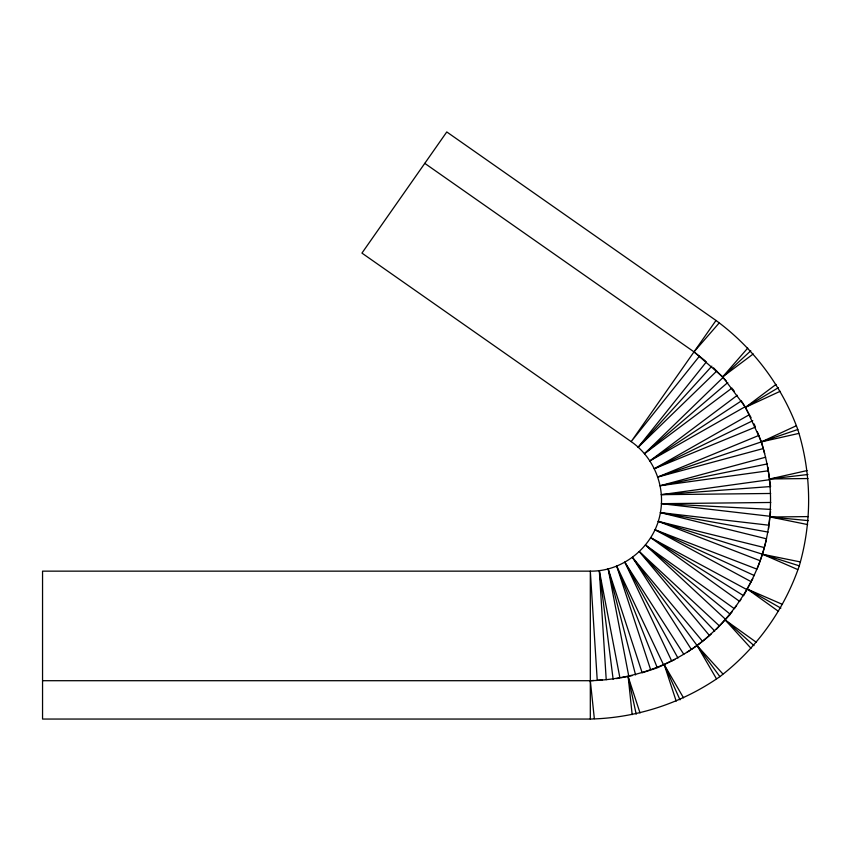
<?xml version="1.0" encoding="UTF-8"?>
<svg xmlns="http://www.w3.org/2000/svg" width="851" height="851" viewBox="0 0 851 851"><rect width="100%" height="100%" fill="white"/><g stroke="black" fill="none" stroke-linecap="round" stroke-linejoin="round"><path stroke-width="1.28" d="M766.538 538.832L660.397 512.61C665.397 485.868 653.547 457.083 631.165 441.616L361.941 253.098L446.775 131.948L715.999 320.465C753.412 347.985 781.846 385.886 797.802 429.51C811.705 473.837 812.226 521.216 799.291 565.83C784.292 609.795 756.688 648.313 719.882 676.641C681.789 703.234 636.761 717.967 590.317 719.052L42.55 719.052L42.55 571.149L590.317 571.149C623.804 571.638 654.908 545.651 660.397 512.61L768.996 525.227L770.57 511.696M768.602 528.673L768.868 526.375M757.39 431.861C774.889 474.943 774.931 524.854 757.443 567.957M766.23 540.087C756.167 584.233 728.669 623.911 691.374 649.451L632.431 557.373L702.522 641.282M752.837 578.669L743.614 595.732L650.707 537.683L739.583 601.37L740.923 599.487M715.999 320.465L631.165 441.616L699.416 356.197M730.977 613.38L732.317 611.497M736.583 605.55L734.339 608.688L645.462 545.002L725.595 619.39M716.68 371.11L638.197 447.232L706.447 361.813M719.042 323.114L694.001 351.867L424.777 163.36M762.996 447.413L761.496 441.839L745.54 407.299L722.701 376.855L747.742 348.091M638.197 447.232L711.861 366.143M716.319 629.378L730.307 614.316L645.462 545.002M731.934 388.088L644.473 453.7L722.956 377.578M705.447 361.015L694.001 351.867L722.701 376.855L750.784 350.75M644.473 453.7L727.775 382.546M711.202 634.027C678.258 663.748 634.474 679.598 590.317 680.704L42.55 680.704M722.701 376.855L753.209 353.973M744.912 406.852L649.877 460.902L737.338 395.29M780.154 391.3L745.54 407.299L776.038 384.418M649.877 460.902L741.487 400.832M687.044 652.228L690.289 650.153M745.54 407.299L778.463 387.641M754.114 423.904L755.422 427.106L654.323 468.731L749.369 414.682M654.323 468.731L752.795 420.702M674.832 659.525L657.302 667.844L616.709 566.085L663.567 664.876M796.111 425.851L761.496 441.839L798.685 433.446M764.645 453.498L763.294 448.53L657.749 477.049L758.858 435.435M657.749 477.049L797.802 429.51M649.494 670.397L642.165 672.801L608.146 568.883L628.783 676.258M656.206 668.195L650.717 669.992L616.709 566.085M768.4 470.763L660.099 485.751L765.645 457.221M807.993 478.539L769.857 478.953L807.056 470.571M660.099 485.751L767.453 463.901M616.539 678.609L618.805 678.173M621.198 677.715L632.176 675.609M770.666 493.474L661.333 494.665L769.634 479.687M769.857 478.953L807.95 474.507M661.333 494.665L770.591 486.549L767.932 467.337M593.775 680.492L590.317 680.704L594.338 718.627M602.37 679.949L597.232 680.268L590.317 571.149L590.317 719.052M770.038 516.28L661.429 503.675L770.761 502.473M807.652 524.578L770.272 517.004L808.407 516.589M661.429 503.675L770.836 509.409M770.272 517.004L808.45 520.631M660.397 512.61L768.198 532.109M800.089 561.873L762.719 554.299L797.674 569.532M760.22 560.766L658.238 521.355L764.379 547.576M658.238 521.355L799.291 565.83M751.188 581.712L654.993 529.758L756.975 569.159M778.516 611.39L747.518 589.19L782.473 604.412M654.993 529.758L754.475 575.627M650.707 537.683L746.912 589.637M747.518 589.19L780.867 608.114M751.018 648.324L725.36 620.113L756.348 642.324M725.36 620.113L753.997 645.611M709.436 635.506L639.335 551.597L719.467 625.985M713.468 367.792L726.169 380.886M639.335 551.597L714.755 631.07M722.871 673.928L697.203 645.718L716.393 678.673M732.7 389.12L734.243 391.173M632.431 557.373L719.882 676.641M671.694 661.014L624.847 562.224L683.789 654.313M676.183 701.107L664.323 664.865L683.513 697.82M742.061 401.832L751.082 417.692M624.847 562.224L677.96 658.046M664.323 664.865L680.023 699.852M632.176 714.627L628.166 676.705L640.026 712.947M608.146 568.883L635.58 674.949M628.166 676.705L636.186 714.202M606.22 679.704L599.306 570.585L619.932 677.96M599.306 570.585L613.135 679.258"/></g></svg>
